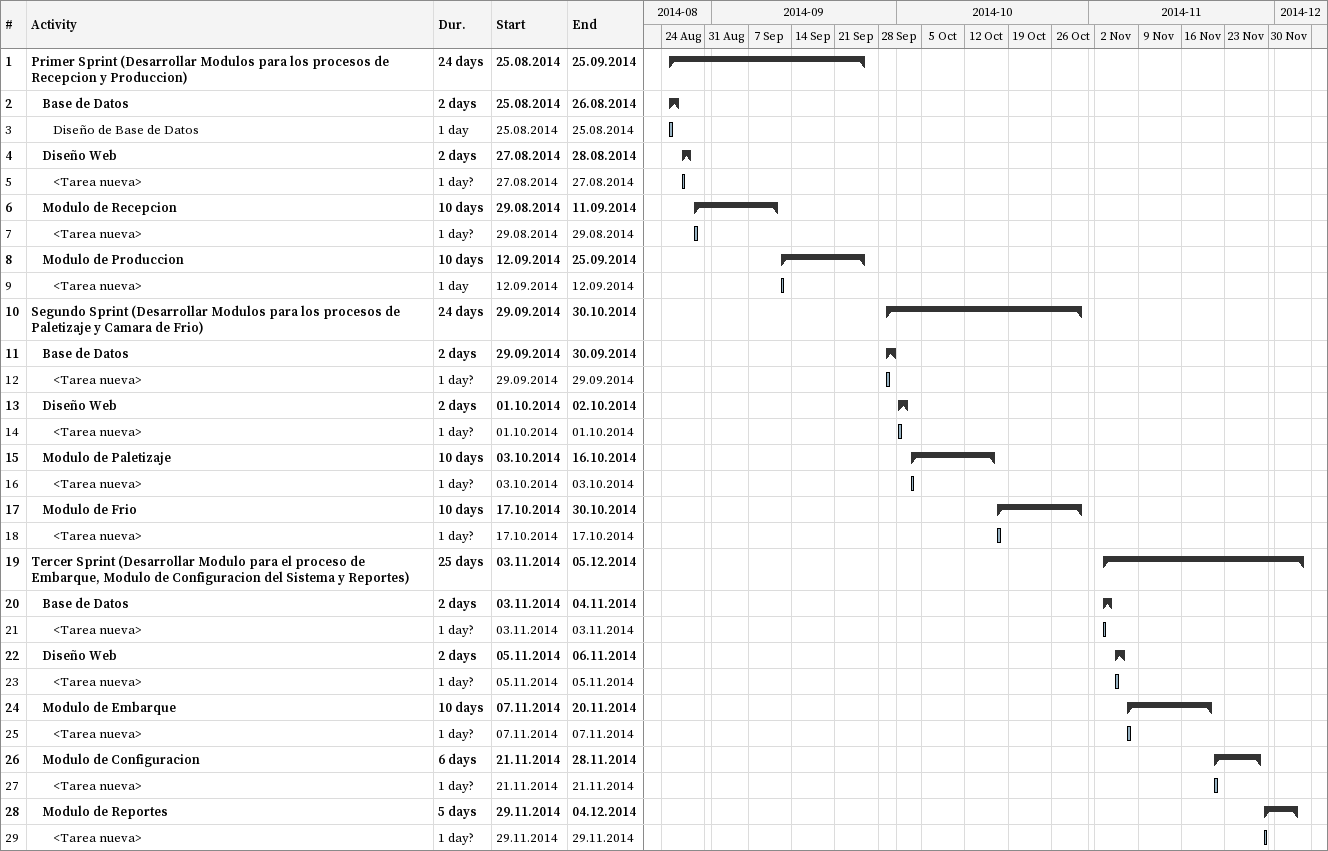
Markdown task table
| ID | Level | Task | Duration | Start | Finish |
|---|---|---|---|---|---|
| 1 | 1 | **Primer Sprint (Desarrollar Modulos para los procesos de Recepcion y Produccion)** | 24d | 2014-08-25 | 2014-09-25 |
| 2 | 2 | **Base de Datos** | 2d | 2014-08-25 | 2014-08-26 |
| 3 | 3 | Diseño de Base de Datos | 1d | 2014-08-25 | 2014-08-25 |
| 4 | 2 | **Diseño Web** | 2d | 2014-08-27 | 2014-08-28 |
| 5 | 3 | <Tarea nueva> | 1d? | 2014-08-27 | 2014-08-27 |
| 6 | 2 | **Modulo de Recepcion** | 10d | 2014-08-29 | 2014-09-11 |
| 7 | 3 | <Tarea nueva> | 1d? | 2014-08-29 | 2014-08-29 |
| 8 | 2 | **Modulo de Produccion** | 10d | 2014-09-12 | 2014-09-25 |
| 9 | 3 | <Tarea nueva> | 1d | 2014-09-12 | 2014-09-12 |
| 10 | 1 | **Segundo Sprint (Desarrollar Modulos para los procesos de Paletizaje y Camara de Frio)** | 24d | 2014-09-29 | 2014-10-30 |
| 11 | 2 | **Base de Datos** | 2d | 2014-09-29 | 2014-09-30 |
| 12 | 3 | <Tarea nueva> | 1d? | 2014-09-29 | 2014-09-29 |
| 13 | 2 | **Diseño Web** | 2d | 2014-10-01 | 2014-10-02 |
| 14 | 3 | <Tarea nueva> | 1d? | 2014-10-01 | 2014-10-01 |
| 15 | 2 | **Modulo de Paletizaje** | 10d | 2014-10-03 | 2014-10-16 |
| 16 | 3 | <Tarea nueva> | 1d? | 2014-10-03 | 2014-10-03 |
| 17 | 2 | **Modulo de Frio** | 10d | 2014-10-17 | 2014-10-30 |
| 18 | 3 | <Tarea nueva> | 1d? | 2014-10-17 | 2014-10-17 |
| 19 | 1 | **Tercer Sprint (Desarrollar Modulo para el proceso de Embarque, Modulo de Configuracion del Sistema y Reportes)** | 25d | 2014-11-03 | 2014-12-05 |
| 20 | 2 | **Base de Datos** | 2d | 2014-11-03 | 2014-11-04 |
| 21 | 3 | <Tarea nueva> | 1d? | 2014-11-03 | 2014-11-03 |
| 22 | 2 | **Diseño Web** | 2d | 2014-11-05 | 2014-11-06 |
| 23 | 3 | <Tarea nueva> | 1d? | 2014-11-05 | 2014-11-05 |
| 24 | 2 | **Modulo de Embarque** | 10d | 2014-11-07 | 2014-11-20 |
| 25 | 3 | <Tarea nueva> | 1d? | 2014-11-07 | 2014-11-07 |
| 26 | 2 | **Modulo de Configuracion** | 6d | 2014-11-21 | 2014-11-28 |
| 27 | 3 | <Tarea nueva> | 1d? | 2014-11-21 | 2014-11-21 |
| 28 | 2 | **Modulo de Reportes** | 5d | 2014-11-29 | 2014-12-04 |
| 29 | 3 | <Tarea nueva> | 1d? | 2014-11-29 | 2014-11-29 |
